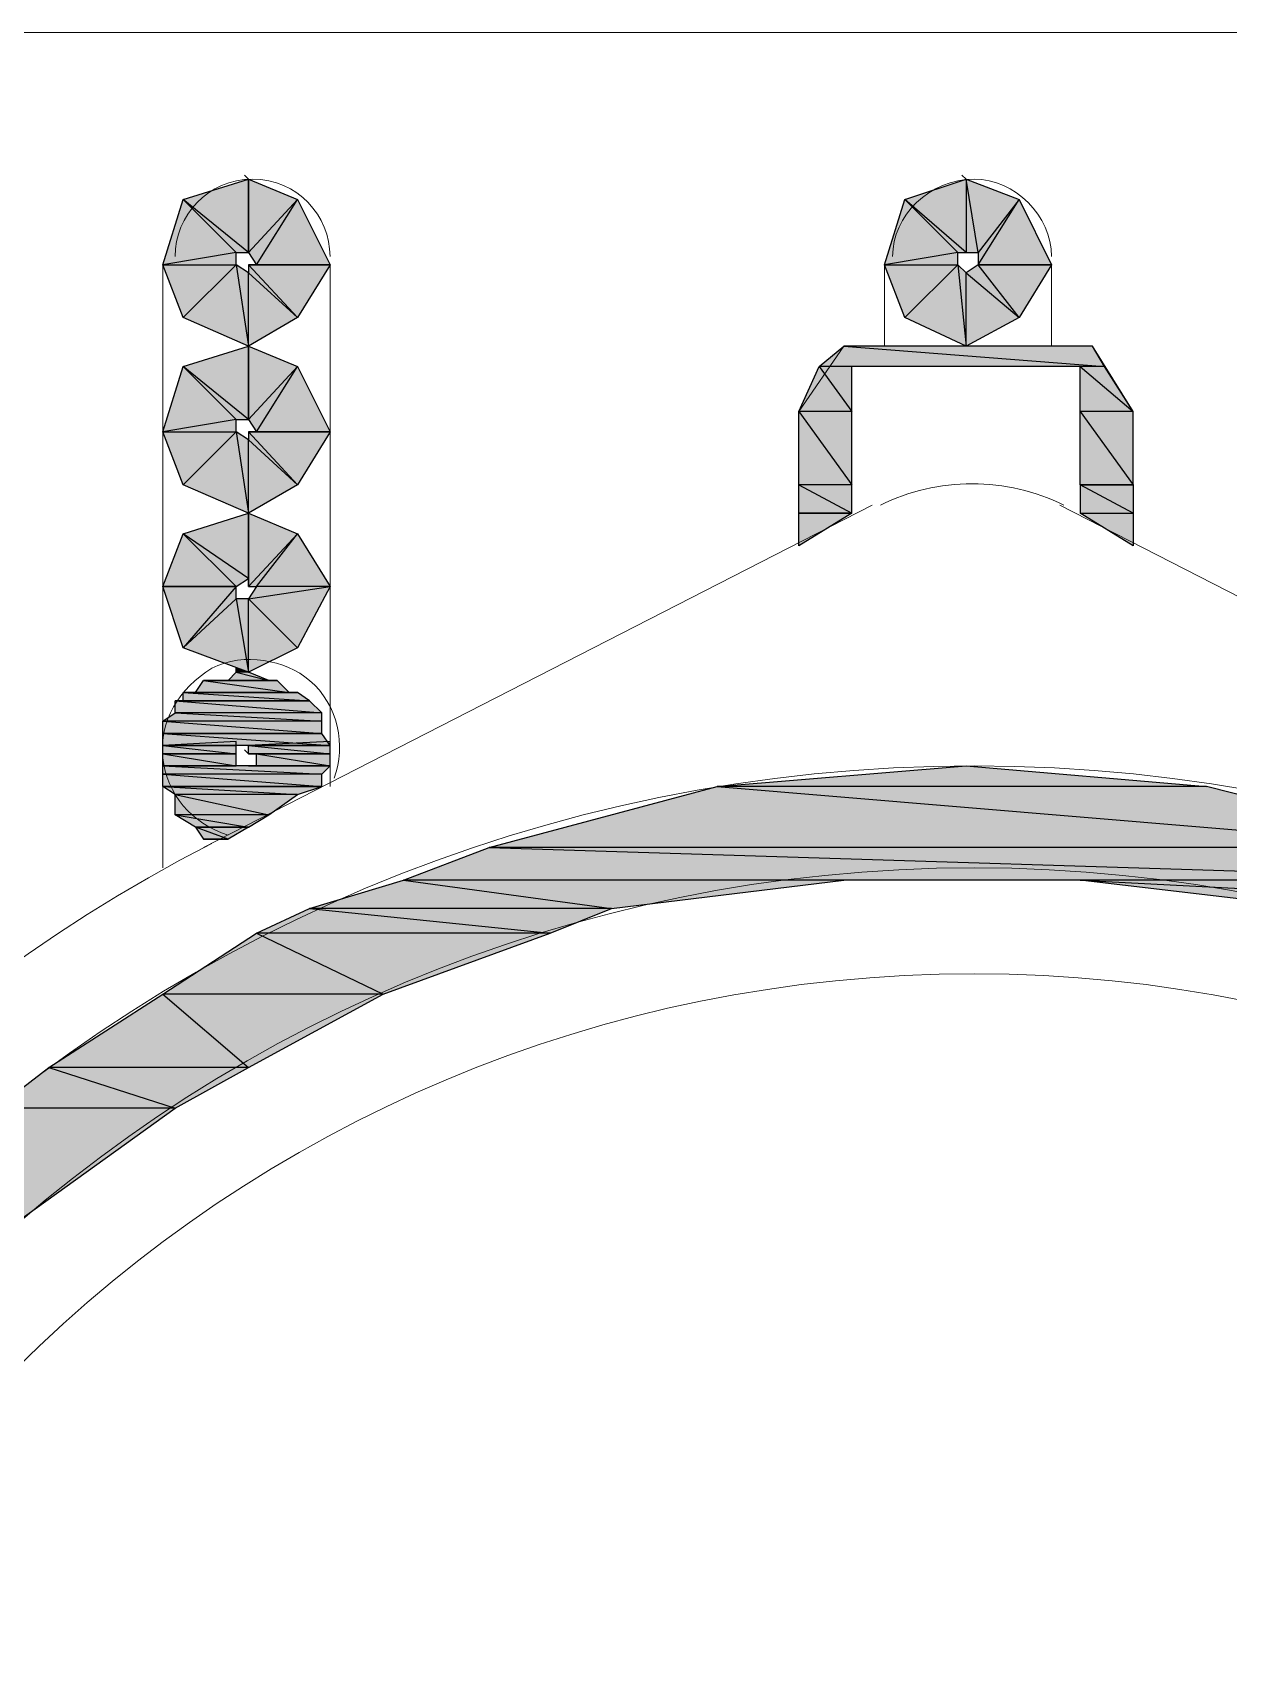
# Model space of a CAD drawing. Header units: millimetres. Extents: x 40 to 176, y -32 to 59.
# Drawn here: x 103.258 to 103.668, y 0.692 to 1.247 of the extents above; entities that cross this region are included whole.
import ezdxf

# ---------------------------------------------------------------- set-up
doc = ezdxf.new("R2010")
doc.units = ezdxf.units.MM
doc.layers.add('15 - Quadro de medição', color=6, linetype='Continuous')

msp = doc.modelspace()

# ---------------------------------------------------------------- hatches: boundary and pattern name
at = {"layer": '15 - Quadro de medição', "true_color": 0x000007}
h = msp.add_hatch(color=7, dxfattribs=at)
h.paths.add_polyline_path([(103.33215, 1.19661), (103.33215, 1.17147), (103.30981, 1.18963)])
h.paths.add_polyline_path([(103.33215, 1.17147), (103.30981, 1.18963), (103.32796, 1.17147)])
h.paths.add_polyline_path([(103.30981, 1.18963), (103.32796, 1.17147), (103.30282, 1.16728)])
h.paths.add_polyline_path([(103.32796, 1.17147), (103.30282, 1.16728), (103.32796, 1.16728)])
h.paths.add_polyline_path([(103.30282, 1.16728), (103.32796, 1.16728), (103.30981, 1.14912)])
h = msp.add_hatch(color=7, dxfattribs=at)
h.paths.add_polyline_path([(103.36009, 1.16728), (103.33495, 1.16728), (103.34892, 1.18963)])
h.paths.add_polyline_path([(103.33495, 1.16728), (103.34892, 1.18963), (103.33215, 1.17147)])
h.paths.add_polyline_path([(103.34892, 1.18963), (103.33215, 1.17147), (103.33215, 1.19661)])
h = msp.add_hatch(color=7, dxfattribs=at)
h.paths.add_polyline_path([(103.60732, 1.16728), (103.58217, 1.16728), (103.59614, 1.18963)])
h.paths.add_polyline_path([(103.58217, 1.16728), (103.59614, 1.18963), (103.58217, 1.17147)])
h.paths.add_polyline_path([(103.59614, 1.18963), (103.58217, 1.17147), (103.57798, 1.19661)])
h.paths.add_polyline_path([(103.58217, 1.17147), (103.57798, 1.19661), (103.57798, 1.17147)])
h.paths.add_polyline_path([(103.57798, 1.19661), (103.57798, 1.17147), (103.55703, 1.18963)])
h.paths.add_polyline_path([(103.57798, 1.17147), (103.55703, 1.18963), (103.57519, 1.17147)])
h.paths.add_polyline_path([(103.55703, 1.18963), (103.57519, 1.17147), (103.55005, 1.16728)])
h.paths.add_polyline_path([(103.57519, 1.17147), (103.55005, 1.16728), (103.57519, 1.16728)])
h.paths.add_polyline_path([(103.55005, 1.16728), (103.57519, 1.16728), (103.55703, 1.14912)])
h = msp.add_hatch(color=7, dxfattribs=at)
h.paths.add_polyline_path([(103.30981, 1.14912), (103.32796, 1.16728), (103.33215, 1.13934)])
h.paths.add_polyline_path([(103.32796, 1.16728), (103.33215, 1.13934), (103.33215, 1.16448)])
h.paths.add_polyline_path([(103.33215, 1.13934), (103.33215, 1.16448), (103.34892, 1.14912)])
h.paths.add_polyline_path([(103.33215, 1.16448), (103.34892, 1.14912), (103.33215, 1.16728)])
h.paths.add_polyline_path([(103.34892, 1.14912), (103.33215, 1.16728), (103.36009, 1.16728)])
h.paths.add_polyline_path([(103.33215, 1.16728), (103.36009, 1.16728), (103.33495, 1.16728)])
h = msp.add_hatch(color=7, dxfattribs=at)
h.paths.add_polyline_path([(103.55703, 1.14912), (103.57519, 1.16728), (103.57798, 1.13934)])
h.paths.add_polyline_path([(103.57519, 1.16728), (103.57798, 1.13934), (103.57798, 1.16448)])
h.paths.add_polyline_path([(103.57798, 1.13934), (103.57798, 1.16448), (103.59614, 1.14912)])
h.paths.add_polyline_path([(103.57798, 1.16448), (103.59614, 1.14912), (103.58217, 1.16728)])
h.paths.add_polyline_path([(103.59614, 1.14912), (103.58217, 1.16728), (103.60732, 1.16728)])
h = msp.add_hatch(color=7, dxfattribs=at)
h.paths.add_polyline_path([(103.33215, 1.13934), (103.33215, 1.1142), (103.30981, 1.13236)])
h.paths.add_polyline_path([(103.33215, 1.1142), (103.30981, 1.13236), (103.32796, 1.1142)])
h.paths.add_polyline_path([(103.30981, 1.13236), (103.32796, 1.1142), (103.30282, 1.11001)])
h.paths.add_polyline_path([(103.32796, 1.1142), (103.30282, 1.11001), (103.32796, 1.11001)])
h.paths.add_polyline_path([(103.30282, 1.11001), (103.32796, 1.11001), (103.30981, 1.09185)])
h = msp.add_hatch(color=7, dxfattribs=at)
h.paths.add_polyline_path([(103.36009, 1.11001), (103.33495, 1.11001), (103.34892, 1.13236)])
h.paths.add_polyline_path([(103.33495, 1.11001), (103.34892, 1.13236), (103.33215, 1.1142)])
h.paths.add_polyline_path([(103.34892, 1.13236), (103.33215, 1.1142), (103.33215, 1.13934)])
h = msp.add_hatch(color=7, dxfattribs=at)
h.paths.add_polyline_path([(103.62128, 1.13934), (103.53608, 1.13934), (103.62547, 1.13236)])
h.paths.add_polyline_path([(103.53608, 1.13934), (103.62547, 1.13236), (103.5277, 1.13236)])
h = msp.add_hatch(color=7, dxfattribs=at)
h.paths.add_polyline_path([(103.53887, 1.13236), (103.5277, 1.13236), (103.53887, 1.11699)])
h.paths.add_polyline_path([(103.5277, 1.13236), (103.53887, 1.11699), (103.52072, 1.11699)])
h = msp.add_hatch(color=7, dxfattribs=at)
h.paths.add_polyline_path([(103.62547, 1.13236), (103.61709, 1.13236), (103.63525, 1.11699)])
h.paths.add_polyline_path([(103.61709, 1.13236), (103.63525, 1.11699), (103.61709, 1.11699)])
h = msp.add_hatch(color=7, dxfattribs=at)
h.paths.add_polyline_path([(103.53887, 1.11699), (103.52072, 1.11699), (103.53887, 1.09185)])
h.paths.add_polyline_path([(103.52072, 1.11699), (103.53887, 1.09185), (103.52072, 1.09185)])
h = msp.add_hatch(color=7, dxfattribs=at)
h.paths.add_polyline_path([(103.63525, 1.11699), (103.61709, 1.11699), (103.63525, 1.09185)])
h.paths.add_polyline_path([(103.61709, 1.11699), (103.63525, 1.09185), (103.61709, 1.09185)])
h = msp.add_hatch(color=7, dxfattribs=at)
h.paths.add_polyline_path([(103.30981, 1.09185), (103.32796, 1.11001), (103.33215, 1.08208)])
h.paths.add_polyline_path([(103.32796, 1.11001), (103.33215, 1.08208), (103.33215, 1.10722)])
h.paths.add_polyline_path([(103.33215, 1.08208), (103.33215, 1.10722), (103.34892, 1.09185)])
h.paths.add_polyline_path([(103.33215, 1.10722), (103.34892, 1.09185), (103.33215, 1.11001)])
h.paths.add_polyline_path([(103.34892, 1.09185), (103.33215, 1.11001), (103.36009, 1.11001)])
h.paths.add_polyline_path([(103.33215, 1.11001), (103.36009, 1.11001), (103.33495, 1.11001)])
h = msp.add_hatch(color=7, dxfattribs=at)
h.paths.add_polyline_path([(103.53887, 1.09185), (103.52072, 1.09185), (103.53887, 1.08208)])
h.paths.add_polyline_path([(103.52072, 1.09185), (103.53887, 1.08208), (103.52072, 1.08208)])
h = msp.add_hatch(color=7, dxfattribs=at)
h.paths.add_polyline_path([(103.61709, 1.09185), (103.61709, 1.08208), (103.63525, 1.08208)])
h.paths.add_polyline_path([(103.61709, 1.08208), (103.63525, 1.08208), (103.63525, 1.0709)])
for points in [[(103.61709, 1.09185), (103.63525, 1.09185), (103.63525, 1.08208)], [(103.52072, 1.08208), (103.53887, 1.08208), (103.52072, 1.0709)], [(103.33215, 1.0276), (103.32796, 1.0276), (103.32796, 1.029)], [(103.57798, 0.99548), (103.66039, 0.98849), (103.49278, 0.98849)], [(103.314, 0.97453), (103.33215, 0.97453), (103.32517, 0.97034)]]:
    msp.add_hatch(color=7, dxfattribs=at).paths.add_polyline_path(points)
h = msp.add_hatch(color=7, dxfattribs=at)
h.paths.add_polyline_path([(103.36009, 1.05693), (103.33495, 1.05693), (103.34892, 1.07509)])
h.paths.add_polyline_path([(103.33495, 1.05693), (103.34892, 1.07509), (103.33215, 1.05693)])
h.paths.add_polyline_path([(103.34892, 1.07509), (103.33215, 1.05693), (103.33215, 1.08208)])
h.paths.add_polyline_path([(103.33215, 1.05693), (103.33215, 1.08208), (103.33215, 1.05973)])
h.paths.add_polyline_path([(103.33215, 1.08208), (103.33215, 1.05973), (103.30981, 1.07509)])
h.paths.add_polyline_path([(103.33215, 1.05973), (103.30981, 1.07509), (103.32796, 1.05693)])
h.paths.add_polyline_path([(103.30981, 1.07509), (103.32796, 1.05693), (103.30282, 1.05693)])
h = msp.add_hatch(color=7, dxfattribs=at)
h.paths.add_polyline_path([(103.30282, 1.05693), (103.32796, 1.05693), (103.30981, 1.03598)])
h.paths.add_polyline_path([(103.32796, 1.05693), (103.30981, 1.03598), (103.32796, 1.05274)])
h.paths.add_polyline_path([(103.30981, 1.03598), (103.32796, 1.05274), (103.33215, 1.0276)])
h.paths.add_polyline_path([(103.32796, 1.05274), (103.33215, 1.0276), (103.33215, 1.05274)])
h.paths.add_polyline_path([(103.33215, 1.0276), (103.33215, 1.05274), (103.34892, 1.03598)])
h = msp.add_hatch(color=7, dxfattribs=at)
h.paths.add_polyline_path([(103.34892, 1.03598), (103.33215, 1.05274), (103.36009, 1.05693)])
h.paths.add_polyline_path([(103.33215, 1.05274), (103.36009, 1.05693), (103.33495, 1.05693)])
h = msp.add_hatch(color=7, dxfattribs=at)
h.paths.add_polyline_path([(103.33215, 1.0276), (103.32796, 1.0276), (103.33914, 1.02481)])
h.paths.add_polyline_path([(103.32796, 1.0276), (103.33914, 1.02481), (103.32517, 1.02481)])
h.paths.add_polyline_path([(103.33914, 1.02481), (103.32517, 1.02481), (103.32098, 1.02481)])
h = msp.add_hatch(color=7, dxfattribs=at)
h.paths.add_polyline_path([(103.34193, 1.02481), (103.31679, 1.02481), (103.34612, 1.02062)])
h.paths.add_polyline_path([(103.31679, 1.02481), (103.34612, 1.02062), (103.314, 1.02062)])
h = msp.add_hatch(color=7, dxfattribs=at)
h.paths.add_polyline_path([(103.33914, 1.02481), (103.32098, 1.02481), (103.34193, 1.02481)])
h.paths.add_polyline_path([(103.32098, 1.02481), (103.34193, 1.02481), (103.31679, 1.02481)])
h.paths.add_polyline_path([(103.34193, 1.02481), (103.31679, 1.02481)])
h.paths.add_polyline_path([(103.31679, 1.02481), (103.34193, 1.02481)])
h = msp.add_hatch(color=7, dxfattribs=at)
h.paths.add_polyline_path([(103.34892, 1.02062), (103.30981, 1.02062), (103.35311, 1.01783)])
h.paths.add_polyline_path([(103.30981, 1.02062), (103.35311, 1.01783), (103.30981, 1.01783)])
h.paths.add_polyline_path([(103.35311, 1.01783), (103.30981, 1.01783), (103.30701, 1.01783)])
h = msp.add_hatch(color=7, dxfattribs=at)
h.paths.add_polyline_path([(103.35311, 1.01783), (103.30701, 1.01783), (103.3573, 1.01363)])
h.paths.add_polyline_path([(103.30701, 1.01783), (103.3573, 1.01363), (103.30701, 1.01363)])
h = msp.add_hatch(color=7, dxfattribs=at)
h.paths.add_polyline_path([(103.3573, 1.01363), (103.30701, 1.01363), (103.3573, 1.01084)])
h.paths.add_polyline_path([(103.30701, 1.01363), (103.3573, 1.01084), (103.30282, 1.01084)])
h = msp.add_hatch(color=7, dxfattribs=at)
h.paths.add_polyline_path([(103.3573, 1.01084), (103.30282, 1.01084), (103.3573, 1.00665)])
h.paths.add_polyline_path([(103.30282, 1.01084), (103.3573, 1.00665), (103.30282, 1.00665)])
h.paths.add_polyline_path([(103.3573, 1.00665), (103.30282, 1.00665)])
h.paths.add_polyline_path([(103.30282, 1.00665), (103.3573, 1.00665), (103.3559, 1.00665)])
h = msp.add_hatch(color=7, dxfattribs=at)
h.paths.add_polyline_path([(103.3573, 1.00665), (103.30282, 1.00665), (103.36009, 1.00246)])
h.paths.add_polyline_path([(103.30282, 1.00665), (103.36009, 1.00246), (103.30282, 1.00246)])
h = msp.add_hatch(color=7, dxfattribs=at)
h.paths.add_polyline_path([(103.30282, 1.00246), (103.32796, 1.00246), (103.32796, 1.00386)])
h.paths.add_polyline_path([(103.32796, 1.00246), (103.32796, 1.00386), (103.30282, 1.00246)])
h = msp.add_hatch(color=7, dxfattribs=at)
h.paths.add_polyline_path([(103.32796, 1.00246), (103.30282, 1.00246), (103.32796, 0.99967)])
h.paths.add_polyline_path([(103.30282, 1.00246), (103.32796, 0.99967), (103.30282, 0.99967)])
h = msp.add_hatch(color=7, dxfattribs=at)
h.paths.add_polyline_path([(103.32796, 0.99967), (103.30282, 0.99967), (103.32796, 0.99548)])
h.paths.add_polyline_path([(103.30282, 0.99967), (103.32796, 0.99548), (103.30282, 0.99548)])
h = msp.add_hatch(color=7, dxfattribs=at)
h.paths.add_polyline_path([(103.33215, 1.00246), (103.36009, 1.00246), (103.36009, 1.00386)])
h.paths.add_polyline_path([(103.36009, 1.00246), (103.36009, 1.00386), (103.33215, 1.00246)])
h.paths.add_polyline_path([(103.36009, 1.00246), (103.33215, 1.00246)])
h.paths.add_polyline_path([(103.33215, 1.00246), (103.36009, 1.00246), (103.36009, 1.00386)])
h = msp.add_hatch(color=7, dxfattribs=at)
h.paths.add_polyline_path([(103.36009, 1.00246), (103.33215, 1.00246), (103.36009, 0.99967)])
h.paths.add_polyline_path([(103.33215, 1.00246), (103.36009, 0.99967), (103.33215, 0.99967)])
h = msp.add_hatch(color=7, dxfattribs=at)
h.paths.add_polyline_path([(103.36009, 0.99967), (103.33495, 0.99967), (103.36009, 0.99548)])
h.paths.add_polyline_path([(103.33495, 0.99967), (103.36009, 0.99548), (103.33495, 0.99548)])
h = msp.add_hatch(color=7, dxfattribs=at)
h.paths.add_polyline_path([(103.36009, 0.99548), (103.30282, 0.99548), (103.3573, 0.99268)])
h.paths.add_polyline_path([(103.30282, 0.99548), (103.3573, 0.99268), (103.30282, 0.99268)])
h = msp.add_hatch(color=7, dxfattribs=at)
h.paths.add_polyline_path([(103.3573, 0.99268), (103.30282, 0.99268), (103.3573, 0.98849)])
h.paths.add_polyline_path([(103.30282, 0.99268), (103.3573, 0.98849), (103.30282, 0.98849)])
h.paths.add_polyline_path([(103.3573, 0.98849), (103.30282, 0.98849)])
h.paths.add_polyline_path([(103.30282, 0.98849), (103.3573, 0.98849), (103.3559, 0.98849)])
h = msp.add_hatch(color=7, dxfattribs=at)
h.paths.add_polyline_path([(103.3573, 0.98849), (103.30282, 0.98849), (103.34892, 0.9857)])
h.paths.add_polyline_path([(103.30282, 0.98849), (103.34892, 0.9857), (103.30701, 0.9857)])
h = msp.add_hatch(color=7, dxfattribs=at)
h.paths.add_polyline_path([(103.66039, 0.98849), (103.49278, 0.98849), (103.7428, 0.96754)])
h.paths.add_polyline_path([(103.49278, 0.98849), (103.7428, 0.96754), (103.41456, 0.96754)])
h = msp.add_hatch(color=7, dxfattribs=at)
h.paths.add_polyline_path([(103.34892, 0.9857), (103.30701, 0.9857), (103.33914, 0.97872)])
h.paths.add_polyline_path([(103.30701, 0.9857), (103.33914, 0.97872), (103.30701, 0.97872)])
h = msp.add_hatch(color=7, dxfattribs=at)
h.paths.add_polyline_path([(103.33914, 0.97872), (103.30701, 0.97872), (103.33215, 0.97453)])
h.paths.add_polyline_path([(103.30701, 0.97872), (103.33215, 0.97453), (103.314, 0.97453)])
h = msp.add_hatch(color=7, dxfattribs=at)
h.paths.add_polyline_path([(103.314, 0.97453), (103.31679, 0.97034), (103.32517, 0.97034)])
h.paths.add_polyline_path([(103.31679, 0.97034), (103.32517, 0.97034), (103.32098, 0.97034)])
h = msp.add_hatch(color=7, dxfattribs=at)
h.paths.add_polyline_path([(103.7428, 0.96754), (103.41456, 0.96754), (103.77213, 0.95637)])
h.paths.add_polyline_path([(103.41456, 0.96754), (103.77213, 0.95637), (103.38523, 0.95637)])
h = msp.add_hatch(color=7, dxfattribs=at)
h.paths.add_polyline_path([(103.53608, 0.95637), (103.38523, 0.95637), (103.45647, 0.94659)])
h.paths.add_polyline_path([(103.38523, 0.95637), (103.45647, 0.94659), (103.35311, 0.94659)])
h = msp.add_hatch(color=7, dxfattribs=at)
h.paths.add_polyline_path([(103.77213, 0.95637), (103.61709, 0.95637), (103.80426, 0.94659)])
h.paths.add_polyline_path([(103.61709, 0.95637), (103.80426, 0.94659), (103.6995, 0.94659)])
h = msp.add_hatch(color=7, dxfattribs=at)
h.paths.add_polyline_path([(103.45647, 0.94659), (103.35311, 0.94659), (103.43551, 0.93821)])
h.paths.add_polyline_path([(103.35311, 0.94659), (103.43551, 0.93821), (103.33495, 0.93821)])
h = msp.add_hatch(color=7, dxfattribs=at)
h.paths.add_polyline_path([(103.43551, 0.93821), (103.33495, 0.93821), (103.37825, 0.91726)])
h.paths.add_polyline_path([(103.33495, 0.93821), (103.37825, 0.91726), (103.30282, 0.91726)])
h = msp.add_hatch(color=7, dxfattribs=at)
h.paths.add_polyline_path([(103.37825, 0.91726), (103.30282, 0.91726), (103.33215, 0.89212)])
h.paths.add_polyline_path([(103.30282, 0.91726), (103.33215, 0.89212), (103.26371, 0.89212)])
h = msp.add_hatch(color=7, dxfattribs=at)
h.paths.add_polyline_path([(103.33215, 0.89212), (103.26371, 0.89212), (103.30701, 0.87815)])
h.paths.add_polyline_path([(103.26371, 0.89212), (103.30701, 0.87815), (103.24556, 0.87815)])
h = msp.add_hatch(color=7, dxfattribs=at)
h.paths.add_polyline_path([(103.30701, 0.87815), (103.24556, 0.87815), (103.25254, 0.83904)])
h.paths.add_polyline_path([(103.24556, 0.87815), (103.25254, 0.83904), (103.19946, 0.83904)])

# ---------------------------------------------------------------- linework, layer by layer
at = {"layer": '15 - Quadro de medição', "color": 7, "linetype": 'Continuous', "lineweight": 20, "true_color": 0x000007}
for points in [[(102.72037, 1.24689), (104.43699, 1.24689), (104.43699, -2.31903), (102.71339, -2.31903), (102.71199, -2.31763), (102.64914, -2.31903)], [(102.73434, 1.24689), (104.41464, 1.24689), (104.41464, 1.24689)], [(103.33215, 1.19661), (103.33076, 1.19801), (103.33076, 1.19801)], [(103.57798, 1.19661), (103.57659, 1.19801), (103.57659, 1.19801)], [(103.30282, 0.96056), (103.30282, 1.16728), (103.30282, 1.16728)], [(103.36009, 1.16728), (103.36009, 0.98849), (103.36009, 0.98849)], [(103.55005, 1.16728), (103.55005, 1.13934), (103.55005, 1.13934)], [(103.60732, 1.13934), (103.60732, 1.16728), (103.60732, 1.16728)], [(103.63525, 1.0709), (103.63525, 1.11699), (103.62128, 1.13934), (103.57798, 1.13934), (103.53608, 1.13934), (103.52072, 1.11699), (103.52072, 1.0709)], [(103.61709, 1.08208), (103.61709, 1.09185), (103.61709, 1.13236), (103.57798, 1.13236), (103.53887, 1.13236), (103.53887, 1.09185), (103.53887, 1.08208)], [(103.54586, 1.08487), (103.31679, 0.96754), (103.31679, 0.96754)], [(103.83918, 0.96754), (103.61011, 1.08487), (103.61011, 1.08487)], [(103.33215, 0.99967), (103.33076, 1.00106), (103.33076, 1.00106)]]:
    msp.add_lwpolyline(points, dxfattribs=at)
at = {"layer": '15 - Quadro de medição', "color": 7, "linetype": 'Continuous', "lineweight": -2, "true_color": 0x000007}
for points in [[(103.33215, 1.19661), (103.33215, 1.17147), (103.30981, 1.18963)], [(103.34892, 1.18963), (103.33215, 1.17147), (103.33215, 1.19661)], [(103.57798, 1.19661), (103.57798, 1.17147), (103.55703, 1.18963)], [(103.59614, 1.18963), (103.58217, 1.17147), (103.57798, 1.19661)], [(103.58217, 1.17147), (103.57798, 1.19661), (103.57798, 1.17147)], [(103.30981, 1.18963), (103.32796, 1.17147), (103.30282, 1.16728)], [(103.33215, 1.17147), (103.30981, 1.18963), (103.32796, 1.17147)], [(103.33495, 1.16728), (103.34892, 1.18963), (103.33215, 1.17147)], [(103.36009, 1.16728), (103.33495, 1.16728), (103.34892, 1.18963)], [(103.55703, 1.18963), (103.57519, 1.17147), (103.55005, 1.16728)], [(103.57798, 1.17147), (103.55703, 1.18963), (103.57519, 1.17147)], [(103.60732, 1.16728), (103.58217, 1.16728), (103.59614, 1.18963)], [(103.58217, 1.16728), (103.59614, 1.18963), (103.58217, 1.17147)], [(103.32796, 1.17147), (103.30282, 1.16728), (103.32796, 1.16728)], [(103.57519, 1.17147), (103.55005, 1.16728), (103.57519, 1.16728)], [(103.30282, 1.16728), (103.32796, 1.16728), (103.30981, 1.14912)], [(103.30981, 1.14912), (103.32796, 1.16728), (103.33215, 1.13934)], [(103.32796, 1.16728), (103.33215, 1.13934), (103.33215, 1.16448)], [(103.33215, 1.16448), (103.34892, 1.14912), (103.33215, 1.16728)], [(103.34892, 1.14912), (103.33215, 1.16728), (103.36009, 1.16728)], [(103.33215, 1.16728), (103.36009, 1.16728), (103.33495, 1.16728)], [(103.55005, 1.16728), (103.57519, 1.16728), (103.55703, 1.14912)], [(103.55703, 1.14912), (103.57519, 1.16728), (103.57798, 1.13934)], [(103.57519, 1.16728), (103.57798, 1.13934), (103.57798, 1.16448)], [(103.57798, 1.16448), (103.59614, 1.14912), (103.58217, 1.16728)], [(103.59614, 1.14912), (103.58217, 1.16728), (103.60732, 1.16728)], [(103.33215, 1.13934), (103.33215, 1.16448), (103.34892, 1.14912)], [(103.57798, 1.13934), (103.57798, 1.16448), (103.59614, 1.14912)], [(103.33215, 1.13934), (103.33215, 1.1142), (103.30981, 1.13236)], [(103.34892, 1.13236), (103.33215, 1.1142), (103.33215, 1.13934)], [(103.53608, 1.13934), (103.62547, 1.13236), (103.5277, 1.13236)], [(103.62128, 1.13934), (103.53608, 1.13934), (103.62547, 1.13236)], [(103.30981, 1.13236), (103.32796, 1.1142), (103.30282, 1.11001)], [(103.33215, 1.1142), (103.30981, 1.13236), (103.32796, 1.1142)], [(103.33495, 1.11001), (103.34892, 1.13236), (103.33215, 1.1142)], [(103.36009, 1.11001), (103.33495, 1.11001), (103.34892, 1.13236)], [(103.5277, 1.13236), (103.53887, 1.11699), (103.52072, 1.11699)], [(103.53887, 1.13236), (103.5277, 1.13236), (103.53887, 1.11699)], [(103.62547, 1.13236), (103.61709, 1.13236), (103.63525, 1.11699)], [(103.61709, 1.13236), (103.63525, 1.11699), (103.61709, 1.11699)], [(103.53887, 1.11699), (103.52072, 1.11699), (103.53887, 1.09185)], [(103.52072, 1.11699), (103.53887, 1.09185), (103.52072, 1.09185)], [(103.63525, 1.11699), (103.61709, 1.11699), (103.63525, 1.09185)], [(103.61709, 1.11699), (103.63525, 1.09185), (103.61709, 1.09185)], [(103.32796, 1.1142), (103.30282, 1.11001), (103.32796, 1.11001)], [(103.30282, 1.11001), (103.32796, 1.11001), (103.30981, 1.09185)], [(103.30981, 1.09185), (103.32796, 1.11001), (103.33215, 1.08208)], [(103.32796, 1.11001), (103.33215, 1.08208), (103.33215, 1.10722)], [(103.33215, 1.10722), (103.34892, 1.09185), (103.33215, 1.11001)], [(103.34892, 1.09185), (103.33215, 1.11001), (103.36009, 1.11001)], [(103.33215, 1.11001), (103.36009, 1.11001), (103.33495, 1.11001)], [(103.33215, 1.08208), (103.33215, 1.10722), (103.34892, 1.09185)], [(103.53887, 1.09185), (103.52072, 1.09185), (103.53887, 1.08208)], [(103.52072, 1.09185), (103.53887, 1.08208), (103.52072, 1.08208)], [(103.61709, 1.09185), (103.61709, 1.08208), (103.63525, 1.08208)], [(103.61709, 1.09185), (103.63525, 1.09185), (103.63525, 1.08208)], [(103.33215, 1.08208), (103.33215, 1.05973), (103.30981, 1.07509)], [(103.34892, 1.07509), (103.33215, 1.05693), (103.33215, 1.08208)], [(103.33215, 1.05693), (103.33215, 1.08208), (103.33215, 1.05973)], [(103.52072, 1.08208), (103.53887, 1.08208), (103.52072, 1.0709)], [(103.61709, 1.08208), (103.63525, 1.08208), (103.63525, 1.0709)], [(103.30981, 1.07509), (103.32796, 1.05693), (103.30282, 1.05693)], [(103.33215, 1.05973), (103.30981, 1.07509), (103.32796, 1.05693)], [(103.33495, 1.05693), (103.34892, 1.07509), (103.33215, 1.05693)], [(103.36009, 1.05693), (103.33495, 1.05693), (103.34892, 1.07509)], [(103.30282, 1.05693), (103.32796, 1.05693), (103.30981, 1.03598)], [(103.32796, 1.05693), (103.30981, 1.03598), (103.32796, 1.05274)], [(103.34892, 1.03598), (103.33215, 1.05274), (103.36009, 1.05693)], [(103.33215, 1.05274), (103.36009, 1.05693), (103.33495, 1.05693)], [(103.30981, 1.03598), (103.32796, 1.05274), (103.33215, 1.0276)], [(103.32796, 1.05274), (103.33215, 1.0276), (103.33215, 1.05274)], [(103.33215, 1.0276), (103.33215, 1.05274), (103.34892, 1.03598)], [(103.32796, 1.0276), (103.33914, 1.02481), (103.32517, 1.02481)], [(103.33215, 1.0276), (103.32796, 1.0276), (103.32796, 1.029)], [(103.33215, 1.0276), (103.32796, 1.0276), (103.33914, 1.02481)], [(103.31679, 1.02481), (103.34612, 1.02062), (103.314, 1.02062)], [(103.32098, 1.02481), (103.34193, 1.02481), (103.31679, 1.02481)], [(103.34193, 1.02481), (103.31679, 1.02481)], [(103.31679, 1.02481), (103.34193, 1.02481), (103.34193, 1.02481)], [(103.34193, 1.02481), (103.31679, 1.02481), (103.34612, 1.02062)], [(103.33914, 1.02481), (103.32517, 1.02481), (103.32098, 1.02481)], [(103.33914, 1.02481), (103.32098, 1.02481), (103.34193, 1.02481)], [(103.32517, 1.02481), (103.33914, 1.02481), (103.33914, 1.02481)], [(103.35311, 1.01783), (103.30981, 1.01783), (103.30701, 1.01783)], [(103.35311, 1.01783), (103.30701, 1.01783), (103.3573, 1.01363)], [(103.30701, 1.01783), (103.3573, 1.01363), (103.30701, 1.01363)], [(103.314, 1.02062), (103.34892, 1.02062), (103.30981, 1.02062)], [(103.34892, 1.02062), (103.30981, 1.02062), (103.35311, 1.01783)], [(103.30981, 1.02062), (103.35311, 1.01783), (103.30981, 1.01783)], [(103.30981, 1.01783), (103.35311, 1.01783), (103.35311, 1.01783)], [(103.34612, 1.02062), (103.314, 1.02062), (103.34892, 1.02062)], [(103.30701, 1.01363), (103.3573, 1.01084), (103.30282, 1.01084)], [(103.3573, 1.01084), (103.30282, 1.01084), (103.3573, 1.00665)], [(103.30282, 1.01084), (103.3573, 1.00665), (103.30282, 1.00665)], [(103.3573, 1.01363), (103.30701, 1.01363), (103.3573, 1.01084)], [(103.3573, 1.00665), (103.30282, 1.00665)], [(103.30282, 1.00665), (103.3573, 1.00665), (103.3559, 1.00665)], [(103.3573, 1.00665), (103.30282, 1.00665), (103.36009, 1.00246)], [(103.30282, 1.00665), (103.36009, 1.00246), (103.30282, 1.00246)], [(103.30282, 1.00246), (103.32796, 1.00246), (103.32796, 1.00386)], [(103.32796, 1.00246), (103.32796, 1.00386), (103.30282, 1.00246)], [(103.32796, 1.00246), (103.30282, 1.00246), (103.32796, 0.99967)], [(103.30282, 1.00246), (103.32796, 0.99967), (103.30282, 0.99967)], [(103.30282, 0.99967), (103.32796, 0.99967), (103.32796, 0.99967)], [(103.32796, 0.99967), (103.32796, 0.99967), (103.30282, 0.99967)], [(103.30282, 0.99967), (103.32796, 0.99967), (103.32796, 0.99967)], [(103.32796, 0.99967), (103.32796, 0.99967), (103.30282, 0.99967)], [(103.32796, 0.99967), (103.30282, 0.99967)], [(103.30282, 0.99967), (103.32796, 0.99967), (103.32796, 0.99967)], [(103.30282, 0.99967), (103.32796, 0.99967), (103.32796, 0.99967)], [(103.32796, 0.99967), (103.32796, 0.99967), (103.30282, 0.99967)], [(103.30282, 0.99967), (103.32796, 0.99967), (103.32796, 0.99967)], [(103.32796, 0.99967), (103.32796, 0.99967), (103.30282, 0.99967)], [(103.30282, 0.99967), (103.32796, 0.99967), (103.32796, 0.99967)], [(103.32796, 0.99967), (103.32796, 0.99967), (103.30282, 0.99967)], [(103.30282, 0.99967), (103.32796, 0.99967), (103.32796, 0.99967)], [(103.32796, 0.99967), (103.32796, 0.99967), (103.30282, 0.99967)], [(103.32796, 0.99967), (103.30282, 0.99967), (103.32796, 0.99548)], [(103.30282, 0.99967), (103.32796, 0.99548), (103.30282, 0.99548)], [(103.33215, 1.00246), (103.36009, 1.00246), (103.36009, 1.00386)], [(103.36009, 1.00246), (103.36009, 1.00386), (103.33215, 1.00246)], [(103.33215, 1.00246), (103.36009, 1.00246), (103.36009, 1.00386)], [(103.36009, 1.00246), (103.33215, 1.00246)], [(103.36009, 1.00246), (103.33215, 1.00246), (103.36009, 0.99967)], [(103.33215, 1.00246), (103.36009, 0.99967), (103.33215, 0.99967)], [(103.33215, 0.99967), (103.36009, 0.99967), (103.36009, 0.99967)], [(103.36009, 0.99967), (103.36009, 0.99967), (103.33215, 0.99967)], [(103.33215, 0.99967), (103.36009, 0.99967), (103.36009, 0.99967)], [(103.36009, 0.99967), (103.36009, 0.99967), (103.33215, 0.99967)], [(103.33215, 0.99967), (103.36009, 0.99967), (103.36009, 0.99967)], [(103.36009, 0.99967), (103.36009, 0.99967), (103.33215, 0.99967)], [(103.33215, 0.99967), (103.36009, 0.99967), (103.36009, 0.99967)], [(103.36009, 0.99967), (103.36009, 0.99967), (103.33215, 0.99967)], [(103.36009, 0.99967), (103.33215, 0.99967)], [(103.33215, 0.99967), (103.36009, 0.99967), (103.33495, 0.99967)], [(103.33495, 0.99967), (103.36009, 0.99967), (103.36009, 0.99967)], [(103.36009, 0.99967), (103.36009, 0.99967), (103.33495, 0.99967)], [(103.36009, 0.99967), (103.33495, 0.99967), (103.36009, 0.99548)], [(103.33495, 0.99967), (103.36009, 0.99548), (103.33495, 0.99548)], [(103.30282, 0.99548), (103.32796, 0.99548), (103.32796, 0.99548)], [(103.32796, 0.99548), (103.32796, 0.99548), (103.30282, 0.99548)], [(103.30282, 0.99548), (103.32796, 0.99548), (103.32796, 0.99548)], [(103.32796, 0.99548), (103.32796, 0.99548), (103.30282, 0.99548)], [(103.30282, 0.99548), (103.32796, 0.99548), (103.32796, 0.99548)], [(103.32796, 0.99548), (103.32796, 0.99548), (103.30282, 0.99548)], [(103.30282, 0.99548), (103.32796, 0.99548), (103.32796, 0.99548)], [(103.32796, 0.99548), (103.32796, 0.99548), (103.30282, 0.99548)], [(103.30282, 0.99548), (103.32796, 0.99548), (103.32796, 0.99548)], [(103.32796, 0.99548), (103.32796, 0.99548), (103.30282, 0.99548)], [(103.32796, 0.99548), (103.30282, 0.99548)], [(103.30282, 0.99548), (103.32796, 0.99548), (103.32796, 0.99548)], [(103.30282, 0.99548), (103.32796, 0.99548), (103.32796, 0.99548)], [(103.32796, 0.99548), (103.32796, 0.99548), (103.30282, 0.99548)], [(103.30282, 0.99548), (103.32796, 0.99548), (103.32796, 0.99548)], [(103.32796, 0.99548), (103.32796, 0.99548), (103.30282, 0.99548)], [(103.36009, 0.99548), (103.30282, 0.99548), (103.3573, 0.99268)], [(103.30282, 0.99548), (103.3573, 0.99268), (103.30282, 0.99268)], [(103.33495, 0.99548), (103.36009, 0.99548), (103.33215, 0.99548)], [(103.33215, 0.99548), (103.36009, 0.99548), (103.36009, 0.99548)], [(103.36009, 0.99548), (103.36009, 0.99548), (103.33215, 0.99548)], [(103.33215, 0.99548), (103.36009, 0.99548), (103.36009, 0.99548)], [(103.36009, 0.99548), (103.36009, 0.99548), (103.33215, 0.99548)], [(103.33215, 0.99548), (103.36009, 0.99548), (103.36009, 0.99548)], [(103.36009, 0.99548), (103.36009, 0.99548), (103.33215, 0.99548)], [(103.33215, 0.99548), (103.36009, 0.99548), (103.36009, 0.99548)], [(103.36009, 0.99548), (103.36009, 0.99548), (103.33215, 0.99548)], [(103.33215, 0.99548), (103.36009, 0.99548), (103.36009, 0.99548)], [(103.36009, 0.99548), (103.36009, 0.99548), (103.33215, 0.99548)], [(103.33215, 0.99548), (103.36009, 0.99548), (103.36009, 0.99548)], [(103.36009, 0.99548), (103.36009, 0.99548), (103.33215, 0.99548)], [(103.36009, 0.99548), (103.33215, 0.99548)], [(103.33215, 0.99548), (103.36009, 0.99548), (103.36009, 0.99548)], [(103.36009, 0.99548), (103.33495, 0.99548)], [(103.57798, 0.99548), (103.66039, 0.98849), (103.49278, 0.98849)], [(103.3573, 0.99268), (103.30282, 0.99268), (103.3573, 0.98849)], [(103.30282, 0.99268), (103.3573, 0.98849), (103.30282, 0.98849)], [(103.3573, 0.98849), (103.30282, 0.98849)], [(103.30282, 0.98849), (103.3573, 0.98849), (103.3559, 0.98849)], [(103.3573, 0.98849), (103.30282, 0.98849), (103.34892, 0.9857)], [(103.30282, 0.98849), (103.34892, 0.9857), (103.30701, 0.9857)], [(103.49278, 0.98849), (103.7428, 0.96754), (103.41456, 0.96754)], [(103.66039, 0.98849), (103.49278, 0.98849), (103.7428, 0.96754)], [(103.34892, 0.9857), (103.30701, 0.9857), (103.33914, 0.97872)], [(103.30701, 0.9857), (103.33914, 0.97872), (103.30701, 0.97872)], [(103.33914, 0.97872), (103.30701, 0.97872), (103.33215, 0.97453)], [(103.30701, 0.97872), (103.33215, 0.97453), (103.314, 0.97453)], [(103.314, 0.97453), (103.31679, 0.97034), (103.32517, 0.97034)], [(103.314, 0.97453), (103.33215, 0.97453), (103.32517, 0.97034)], [(103.31679, 0.97034), (103.32517, 0.97034), (103.32098, 0.97034)], [(103.41456, 0.96754), (103.77213, 0.95637), (103.38523, 0.95637)], [(103.7428, 0.96754), (103.41456, 0.96754), (103.77213, 0.95637)], [(103.38523, 0.95637), (103.45647, 0.94659), (103.35311, 0.94659)], [(103.53608, 0.95637), (103.38523, 0.95637), (103.45647, 0.94659)], [(103.77213, 0.95637), (103.61709, 0.95637), (103.80426, 0.94659)], [(103.61709, 0.95637), (103.80426, 0.94659), (103.6995, 0.94659)], [(103.35311, 0.94659), (103.43551, 0.93821), (103.33495, 0.93821)], [(103.45647, 0.94659), (103.35311, 0.94659), (103.43551, 0.93821)], [(103.33495, 0.93821), (103.37825, 0.91726), (103.30282, 0.91726)], [(103.43551, 0.93821), (103.33495, 0.93821), (103.37825, 0.91726)], [(103.30282, 0.91726), (103.33215, 0.89212), (103.26371, 0.89212)], [(103.37825, 0.91726), (103.30282, 0.91726), (103.33215, 0.89212)], [(103.26371, 0.89212), (103.30701, 0.87815), (103.24556, 0.87815)], [(103.33215, 0.89212), (103.26371, 0.89212), (103.30701, 0.87815)], [(103.30701, 0.87815), (103.24556, 0.87815), (103.25254, 0.83904)]]:
    msp.add_lwpolyline(points, close=True, dxfattribs=at)
at = {"layer": '15 - Quadro de medição', "color": 7, "linetype": 'Continuous', "lineweight": 20, "true_color": 0x000007}
for points in [[(103.33355, 1.19661), (103.31819, 1.19661), (103.30701, 1.18404), (103.30701, 1.17007)], [(103.36009, 1.17007), (103.36009, 1.18404), (103.34892, 1.19661), (103.33355, 1.19661)], [(103.58078, 1.19661), (103.56541, 1.19661), (103.55284, 1.18404), (103.55284, 1.17007)], [(103.60732, 1.17007), (103.60732, 1.18404), (103.59474, 1.19661), (103.58078, 1.19661)], [(103.61151, 1.08487), (103.59195, 1.09465), (103.56821, 1.09465), (103.54865, 1.08487)]]:
    msp.add_open_spline(points, degree=3, dxfattribs=at)
for points in [[(103.36149, 0.99129), (103.36568, 1.00246), (103.36288, 1.01643), (103.35311, 1.02481), (103.35311, 1.02481), (103.34473, 1.03179), (103.33076, 1.03459), (103.31958, 1.029), (103.31958, 1.029), (103.30841, 1.02202), (103.30143, 1.01084), (103.30282, 0.99827), (103.30282, 0.99827), (103.30422, 0.9857), (103.3126, 0.97592), (103.32517, 0.97173)], [(104.11434, 0.46192), (104.11434, 0.75663), (103.87549, 0.99548), (103.58078, 0.99548), (103.58078, 0.99548), (103.28466, 0.99548), (103.04582, 0.75663), (103.04582, 0.46192), (103.04582, 0.46192), (103.04582, 0.1658), (103.28466, -0.07304), (103.58078, -0.07304), (103.58078, -0.07304), (103.87549, -0.07304), (104.11434, 0.1658), (104.11434, 0.46192)], [(103.31958, 0.96894), (103.08493, 0.84742), (102.96341, 0.58343), (103.02626, 0.32643), (103.02626, 0.32643), (103.08772, 0.07082), (103.31679, -0.10936), (103.58078, -0.10936), (103.58078, -0.10936), (103.84337, -0.10936), (104.07244, 0.07082), (104.13389, 0.32643), (104.13389, 0.32643), (104.19675, 0.58343), (104.07523, 0.84742), (103.84197, 0.96894)], [(104.07942, 0.46192), (104.07942, 0.73708), (103.85594, 0.96056), (103.58078, 0.96056), (103.58078, 0.96056), (103.30422, 0.96056), (103.08074, 0.73708), (103.08074, 0.46192), (103.08074, 0.46192), (103.08074, 0.18536), (103.30422, -0.03673), (103.58078, -0.03673), (103.58078, -0.03673), (103.85594, -0.03673), (104.07942, 0.18536), (104.07942, 0.46192)], [(104.0431, 0.46192), (104.0431, 0.71752), (103.83638, 0.92424), (103.58078, 0.92424), (103.58078, 0.92424), (103.32377, 0.92424), (103.11705, 0.71752), (103.11705, 0.46192), (103.11705, 0.46192), (103.11705, 0.20631), (103.32377, -0.00181), (103.58078, -0.00181), (103.58078, -0.00181), (103.83638, -0.00181), (104.0431, 0.20631), (104.0431, 0.46192)]]:
    msp.add_open_spline(points, degree=3, knots=[0, 0, 0, 0, 0.0625, 0.0625, 0.0625, 0.062501, 0.125, 0.125, 0.125, 0.125001, 0.1875, 0.1875, 0.1875, 0.187501, 1, 1, 1, 1], dxfattribs=at)

doc.saveas('drawing.dxf')
